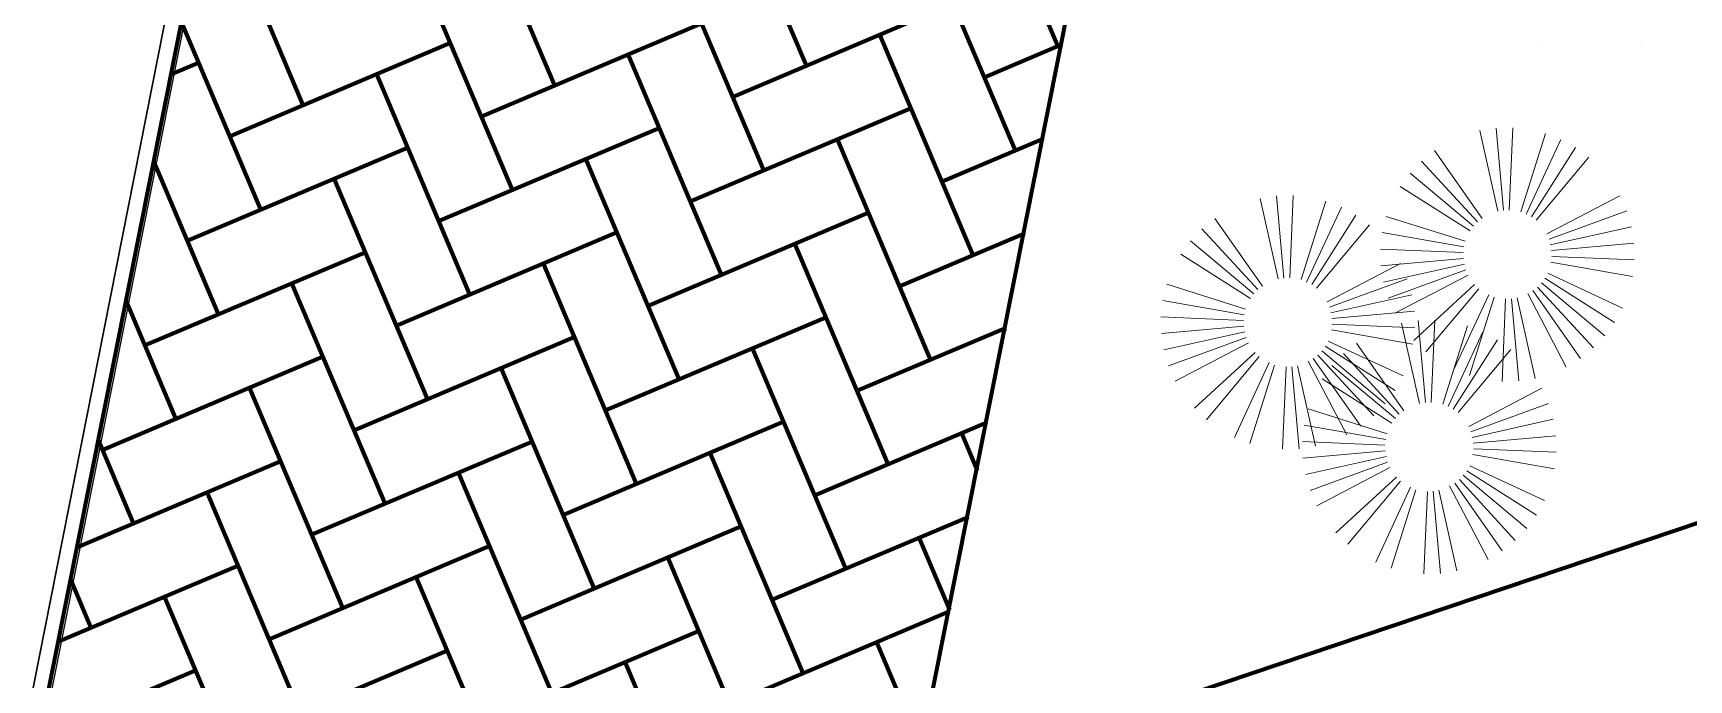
# Model space of a CAD drawing. Header units: millimetres. Extents: x 111 to 1506, y 14 to 566.
# Drawn here: x 215.242 to 219.06, y 168.555 to 170.047 of the extents above; entities that cross this region are included whole.
import ezdxf

# ---------------------------------------------------------------- set-up
doc = ezdxf.new("R2010")
doc.units = ezdxf.units.MM
doc.linetypes.add('ACAD_ISO04W100', pattern=[30, 24, -3, 0, -3])
for name, color, linetype, lineweight in [('ARBOLES', 78, 'Continuous', 5), ('G', 254, 'Continuous', 5), ('PALMERAS114', 114, 'Continuous', 5), ('street', 8, 'ACAD_ISO04W100', 30)]:
    doc.layers.add(name, color=color, linetype=linetype, lineweight=lineweight)
doc.styles.add('ATTR', font='romans.shx', dxfattribs={"width": 0.8, "height": 2.52})

# ---------------------------------------------------------------- blocks, each defined once
blk = doc.blocks.new('E1E')
at = {"layer": 'ARBOLES', "ltscale": 0.2}
for p, q in [((95.5359, 59.5519), (95.5359, 59.5519)), ((95.2708, 59.4541), (95.2708, 59.4541))]:
    blk.add_line(p, q, dxfattribs=at)
blk = doc.blocks.new('EVG7')
for p, q in [((-6.59, 19.1), (-16.71, 56.87)), ((-3.91, 19.67), (-9.01, 58.4)), ((1.55, 19.67), (6.65, 58.4)), ((4.23, 19.1), (14.35, 56.87)), ((-11.62, 16.99), (-31.18, 50.87)), ((-9.21, 18.3), (-24.14, 54.35)), ((6.85, 18.3), (21.78, 54.35)), ((9.26, 16.99), (28.82, 50.87)), ((-16, 13.74), (-43.6, 41.34)), ((-13.82, 15.38), (-37.7, 46.51)), ((-17.84, 11.7), (-48.78, 35.44)), ((15.48, 11.7), (46.42, 35.44)), ((17.04, 9.43), (50.78, 28.91)), ((-20.59, 6.96), (-56.61, 21.87)), ((18.24, 6.96), (54.25, 21.87)), ((-21.61, 4.39), (-59.13, 14.44)), ((19.8, 1.68), (58.31, 6.74)), ((-22.19, -1.09), (-61.18, -1.09)), ((-22.16, -3.85), (-60.66, -8.92)), ((19.25, -6.56), (56.78, -16.62)), ((19.8, -3.85), (58.31, -8.92)), ((19.83, -1.09), (58.82, -1.09)), ((-20.59, -9.13), (-56.61, -24.05)), ((-19.4, -11.61), (-53.14, -31.09)), ((-17.84, -13.87), (-48.78, -37.61)), ((15.48, -13.87), (46.42, -37.61)), ((-13.82, -17.56), (-37.7, -48.69)), ((-11.62, -19.17), (-31.18, -53.05)), ((-9.21, -20.47), (-24.14, -56.52)), ((-6.59, -21.27), (-16.71, -59.04)), ((-3.91, -21.84), (-9.01, -60.57)), ((-1.18, -22.12), (-1.18, -61.09)), ((4.23, -21.27), (14.35, -59.04)), ((6.85, -20.47), (21.78, -56.52)), ((9.26, -19.17), (28.82, -53.05)), ((11.46, -17.56), (35.35, -48.69)), ((13.64, -15.91), (41.25, -43.51))]:
    blk.add_line(p, q)
at = {"style": 'ATTR', "width": 0.8, "flags": 9}
blk.add_attdef('ESTCODE', (0, 0), '', height=0.7, dxfattribs=at)

msp = doc.modelspace()

# ---------------------------------------------------------------- linework, layer by layer
msp.add_line((200.7159, 95.15598), (222.24177, 203.56684))
at = {"lineweight": 100, "ltscale": 1000}
for p, q in [((214.21643, 163.19138), (222.24177, 203.56684)), ((220.85538, 169.51613), (217.27242, 168.30719))]:
    msp.add_line(p, q, dxfattribs=at)
for points in [[(215.98876, 161.8491), (221.75725, 190.87038)], [(215.98876, 161.8491), (221.75725, 190.87038)], [(216.07367, 161.74658), (215.98876, 161.8491), (221.75725, 190.87038), (229.32999, 183.12471), (216.07367, 161.74658)]]:
    msp.add_lwpolyline(points, dxfattribs=at)
at = {"layer": 'G', "linetype": 'Continuous', "lineweight": 100, "ltscale": 1000}
for p, q in [((217.60528, 170.01755), (217.39035, 170.52599)), ((217.0252, 169.97211), (216.81027, 170.48054)), ((216.44512, 169.92666), (216.23019, 170.4351)), ((215.86504, 169.88121), (215.65011, 170.38965)), ((217.50744, 169.77643), (217.29252, 170.28487)), ((216.92736, 169.73098), (216.71244, 170.23942)), ((216.34728, 169.68554), (216.13235, 170.19397)), ((216.85572, 169.90046), (217.36416, 170.11539)), ((215.7672, 169.64009), (215.58425, 170.07288)), ((216.27564, 169.85502), (216.78408, 170.06994)), ((217.40961, 169.53531), (217.19468, 170.04375)), ((215.69556, 169.80957), (216.204, 170.0245)), ((216.82953, 169.48986), (216.6146, 169.9983)), ((217.4358, 169.94591), (217.61551, 170.02188)), ((215.56025, 169.95214), (215.62391, 169.97905)), ((216.24944, 169.44441), (216.03452, 169.95285)), ((216.75788, 169.65934), (217.26632, 169.87427)), ((216.1778, 169.61389), (216.68624, 169.82882)), ((215.59772, 169.56845), (216.10616, 169.78337)), ((217.31177, 169.29419), (217.09684, 169.80263)), ((217.33796, 169.70479), (217.57218, 169.8038)), ((215.5169, 169.73405), (215.52608, 169.73793)), ((215.66936, 169.39897), (215.52036, 169.75145)), ((216.73169, 169.24874), (216.51676, 169.75718)), ((216.15161, 169.20329), (215.93668, 169.71173)), ((216.66005, 169.41822), (217.16848, 169.63315)), ((216.07996, 169.37277), (216.5884, 169.5877)), ((217.24013, 169.46367), (217.52885, 169.58571)), ((215.49988, 169.32732), (216.00832, 169.54225)), ((217.21393, 169.05307), (216.99901, 169.5615)), ((216.63385, 169.00762), (216.41892, 169.51606)), ((216.05377, 168.96217), (215.83884, 169.47061)), ((215.57153, 169.15784), (215.45647, 169.43002)), ((216.56221, 169.1771), (217.07065, 169.39202)), ((215.98213, 169.13165), (216.49057, 169.34658)), ((217.14229, 169.22254), (217.48551, 169.36763)), ((217.48391, 169.35954), (217.48125, 169.36583)), ((217.1161, 168.81194), (216.90117, 169.32038)), ((215.40205, 169.0862), (215.91048, 169.30113)), ((216.53601, 168.76649), (216.32109, 169.27493)), ((215.95593, 168.72105), (215.74101, 169.22949)), ((216.46437, 168.93597), (216.97281, 169.1509)), ((217.04445, 168.98142), (217.44218, 169.14955)), ((217.42003, 169.03807), (217.38341, 169.12471)), ((215.47369, 168.91672), (215.39258, 169.10859)), ((215.88429, 168.89053), (216.39273, 169.10545)), ((217.01826, 168.57082), (216.80333, 169.07926)), ((215.34351, 168.86169), (215.81265, 169.06001)), ((216.43818, 168.52537), (216.22325, 169.03381)), ((215.8581, 168.47992), (215.64317, 168.98836)), ((216.94662, 168.7403), (217.39885, 168.93147)), ((216.36653, 168.69485), (216.87497, 168.90978)), ((215.78645, 168.6494), (216.29489, 168.86433)), ((217.35616, 168.71661), (217.28558, 168.88359)), ((215.30016, 168.6436), (215.71481, 168.81888)), ((216.92042, 168.3297), (216.70549, 168.83814)), ((215.37585, 168.6756), (215.32869, 168.78716)), ((216.34034, 168.28425), (216.12541, 168.79269)), ((215.76026, 168.2388), (215.54533, 168.74724)), ((216.84878, 168.49918), (217.35552, 168.71339)), ((216.2687, 168.45373), (216.77714, 168.66866)), ((215.68862, 168.40828), (216.19705, 168.62321)), ((217.29229, 168.39514), (217.18774, 168.64246)), ((216.82258, 168.08858), (216.60766, 168.59702)), ((215.25681, 168.42551), (215.61697, 168.57776))]:
    msp.add_line(p, q, dxfattribs=at)
at = {"layer": 'street', "ltscale": 0.3}
msp.add_lwpolyline([(218.35783, 184.2736), (214.16417, 163.09391)], dxfattribs=at)

# ---------------------------------------------------------------- block references
at = {"layer": 'ARBOLES', "color": 0, "xscale": 0.8310831642732954, "yscale": 0.8310831642732954, "zscale": 0.8310831642732954, "rotation": 157.9147716791316}
msp.add_blockref('E1E', (310.89596, 186.03497), dxfattribs=at)
at = {"layer": 'PALMERAS114', "extrusion": (0, 0, -1), "xscale": -0.004880888891868356, "yscale": 0.004880888891718753, "zscale": -0.004880888891868356, "rotation": 294.9205878507973}
for p in [(-218.6396, 169.54395), (-218.1333, 169.38746), (-218.45946, 169.1)]:
    msp.add_blockref('EVG7', p, dxfattribs=at)

doc.saveas('drawing.dxf')
